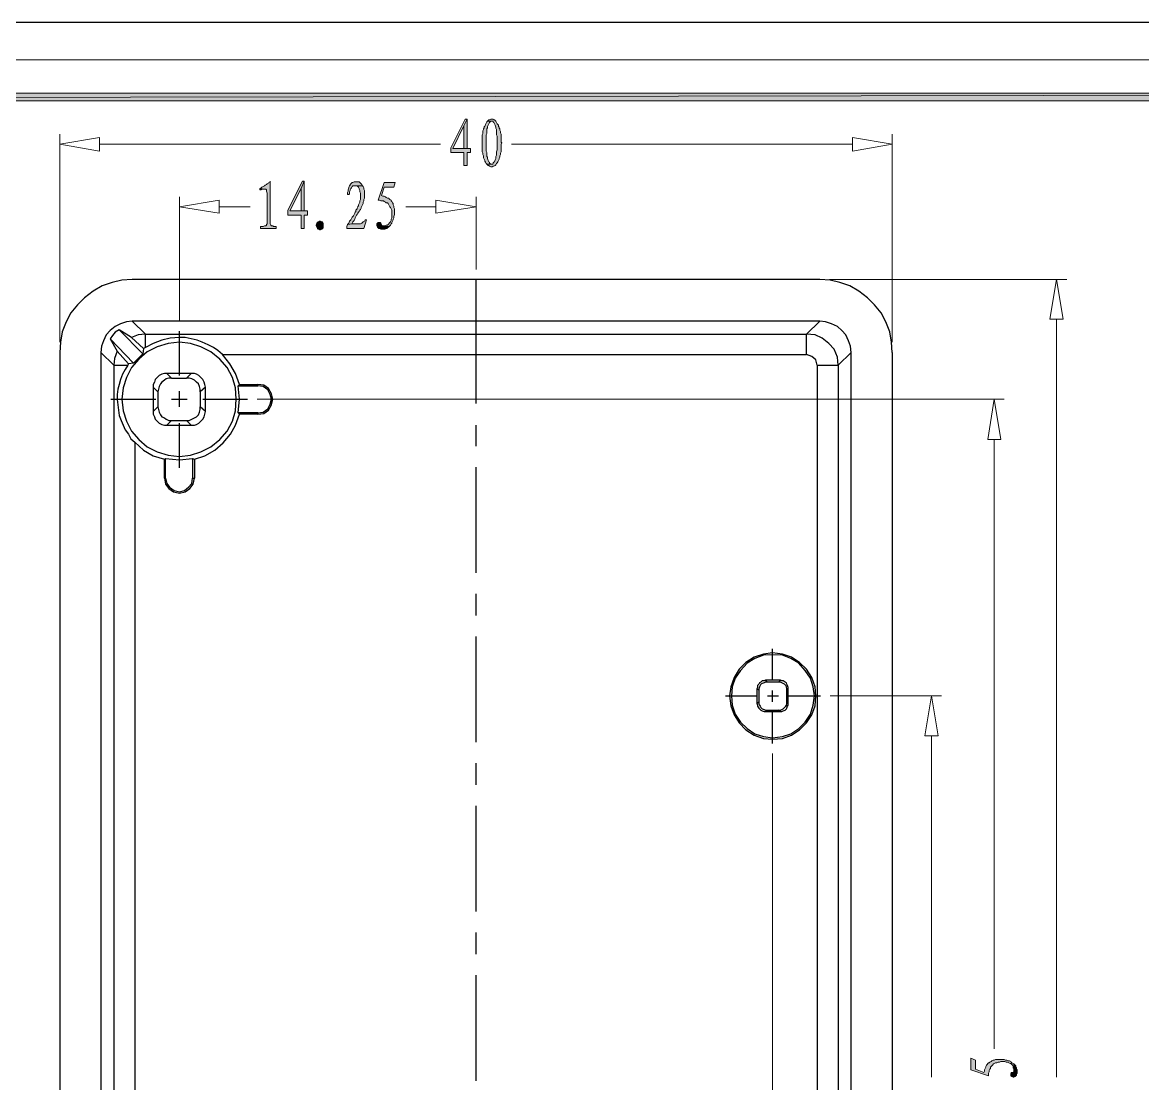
# Model space of a CAD drawing. Header units: inches. Extents: x 7 to 289, y 10 to 206.
# Drawn here: x 135.2 to 207.8, y 137.4 to 206.1 of the extents above; entities that cross this region are included whole.
import ezdxf

# ---------------------------------------------------------------- set-up
doc = ezdxf.new("R2010")
doc.units = ezdxf.units.IN
doc.header["$MEASUREMENT"] = 0
doc.layers.add('图层 1', color=7, linetype='Continuous')

# ---------------------------------------------------------------- blocks, each defined once
blk = doc.blocks.new('block 2')
at = {"layer": '图层 1', "color": 7, "lineweight": 25, "true_color": 0xffffff}
blk.add_lwpolyline([(7.062, 10.406), (288.706, 10.406), (288.706, 206.113), (7.062, 206.113), (7.062, 10.406)], dxfattribs=at)
at = {"layer": '图层 1', "lineweight": 0}
blk.add_lwpolyline([(6.893, 203.7), (288.917, 203.7), (288.917, 10.194), (6.893, 10.194), (6.893, 203.7)], dxfattribs=at)

msp = doc.modelspace()

# ---------------------------------------------------------------- hatches: boundary and pattern name
at = {"layer": '图层 1', "true_color": 0xffffff}
for points in [[(11.634, 201.541), (12.142, 201.033), (284.134, 201.541)], [(12.142, 201.033), (284.134, 201.541), (283.626, 201.033)]]:
    msp.add_hatch(color=7, dxfattribs=at).paths.add_polyline_path(points)
at = {"layer": '图层 1', "true_color": 0xdda500}
for points in [[(164.034, 199.848), (163.907, 199.848), (162.975, 197.985), (162.975, 197.689), (163.822, 197.689), (163.822, 196.842), (164.034, 196.842), (164.034, 197.689), (164.246, 197.689), (164.246, 197.943), (164.034, 197.943), (163.103, 197.943), (163.822, 199.424)], [(164.034, 199.848), (163.822, 199.424), (163.822, 197.943), (163.103, 197.943), (164.034, 197.943)], [(165.346, 199.721), (165.304, 199.678), (165.262, 199.594), (165.219, 199.509), (165.177, 199.382), (165.134, 199.382), (165.134, 199.297), (165.092, 199.213), (165.092, 199.17), (165.05, 199.086), (165.05, 199.001), (165.05, 198.916), (165.008, 198.832), (165.008, 198.747), (165.008, 198.62), (165.008, 198.535), (165.008, 198.408), (165.008, 198.323), (165.008, 198.197), (165.008, 198.112), (165.008, 198.027), (165.008, 197.9), (165.008, 197.815), (165.008, 197.731), (165.05, 197.646), (165.05, 197.562), (165.092, 197.477), (165.092, 197.392), (165.092, 197.35), (165.134, 197.265), (165.177, 197.181), (165.177, 197.138), (165.219, 197.054), (165.262, 196.969), (165.304, 196.926), (165.6, 196.926), (165.515, 196.969), (165.473, 196.969), (165.473, 197.054), (165.431, 197.096), (165.389, 197.181), (165.346, 197.308), (165.346, 197.35), (165.346, 197.392), (165.304, 197.435), (165.304, 197.519), (165.304, 197.604), (165.304, 197.689), (165.262, 197.773), (165.262, 197.858), (165.262, 197.985), (165.262, 198.07), (165.262, 198.197), (165.262, 198.323), (165.262, 198.408), (165.262, 198.535), (165.262, 198.62), (165.262, 198.747), (165.262, 198.832), (165.304, 198.916), (165.304, 199.001), (165.304, 199.086), (165.304, 199.17), (165.304, 199.213), (165.346, 199.297), (165.346, 199.34), (165.346, 199.382), (165.389, 199.467), (165.431, 199.551), (165.473, 199.636), (165.515, 199.678), (165.558, 199.721), (165.6, 199.721)], [(165.6, 199.848), (165.558, 199.848), (165.473, 199.805), (165.431, 199.805), (165.389, 199.763), (165.346, 199.721), (165.6, 199.721), (165.685, 199.721), (165.727, 199.678), (165.77, 199.636), (165.812, 199.551), (165.854, 199.467), (165.897, 199.34), (165.897, 199.297), (165.897, 199.255), (165.939, 199.17), (165.939, 199.086), (165.939, 199.001), (165.939, 198.916), (165.939, 198.832), (165.981, 198.747), (165.981, 198.662), (165.981, 198.535), (165.981, 198.408), (165.981, 198.323), (165.981, 198.281), (165.981, 198.154), (165.981, 198.027), (165.981, 197.943), (165.981, 197.858), (165.939, 197.731), (165.939, 197.646), (165.939, 197.562), (165.939, 197.519), (165.897, 197.435), (165.897, 197.35), (165.897, 197.308), (165.854, 197.223), (165.812, 197.096), (165.77, 197.054), (165.727, 197.011), (165.727, 196.969), (165.685, 196.926), (165.6, 196.926), (165.304, 196.926), (165.389, 196.842), (165.431, 196.842), (165.473, 196.8), (165.558, 196.757), (165.6, 196.757), (165.643, 196.757), (165.727, 196.8), (165.77, 196.8), (165.854, 196.842), (165.897, 196.884), (165.939, 196.969), (165.981, 197.011), (166.024, 197.096), (166.066, 197.181), (166.108, 197.265), (166.108, 197.308), (166.15, 197.392), (166.15, 197.477), (166.193, 197.562), (166.193, 197.646), (166.235, 197.731), (166.235, 197.815), (166.235, 197.9), (166.235, 197.985), (166.235, 198.112), (166.235, 198.197), (166.278, 198.323), (166.235, 198.366), (166.235, 198.493), (166.235, 198.578), (166.235, 198.662), (166.235, 198.789), (166.235, 198.874), (166.193, 198.959), (166.193, 199.043), (166.15, 199.128), (166.15, 199.213), (166.108, 199.255), (166.108, 199.34), (166.066, 199.382), (166.066, 199.467), (165.981, 199.551), (165.939, 199.636), (165.897, 199.721), (165.854, 199.763), (165.812, 199.805), (165.77, 199.805), (165.685, 199.848)], [(151.292, 195.826), (151.292, 195.784), (151.207, 195.741), (151.165, 195.699), (151.08, 195.657), (151.037, 195.614), (150.953, 195.572), (150.911, 195.529), (150.826, 195.487), (150.741, 195.445), (150.699, 195.403), (150.614, 195.36), (150.911, 195.318), (150.953, 195.318), (150.995, 195.318), (151.037, 195.276), (151.037, 195.191), (151.08, 195.064), (151.08, 193.074), (151.037, 193.032), (151.037, 192.99), (150.995, 192.947), (150.911, 192.947), (150.826, 192.905), (150.741, 192.905), (150.656, 192.905), (150.656, 192.778), (151.672, 192.778), (151.672, 192.905), (151.588, 192.905), (151.503, 192.905), (151.461, 192.947), (151.376, 192.947), (151.334, 192.99), (151.292, 193.074), (151.292, 193.117)], [(153.493, 195.826), (153.366, 195.826), (152.434, 193.963), (152.434, 193.625), (153.281, 193.625), (153.281, 192.778), (153.493, 192.778), (153.493, 193.625), (153.705, 193.625), (153.705, 193.921), (153.493, 193.921), (152.562, 193.921), (153.281, 195.36)], [(153.493, 195.826), (153.281, 195.36), (153.281, 193.921), (152.562, 193.921), (153.493, 193.921)], [(156.88, 195.784), (156.795, 195.784), (156.71, 195.784), (156.625, 195.741), (156.583, 195.741), (156.499, 195.657), (156.456, 195.614), (156.456, 195.572), (156.414, 195.529), (156.372, 195.445), (156.372, 195.403), (156.329, 195.276), (156.329, 195.191), (156.287, 195.106), (156.287, 194.979), (156.372, 194.979), (156.414, 195.022), (156.414, 195.148), (156.456, 195.233), (156.456, 195.276), (156.499, 195.36), (156.541, 195.403), (156.583, 195.487), (156.625, 195.529), (156.71, 195.529), (156.795, 195.529), (157.261, 195.529), (157.218, 195.614), (157.176, 195.657), (157.091, 195.741), (157.049, 195.784), (157.006, 195.784), (156.964, 195.784)], [(150.614, 195.36), (150.614, 195.276), (150.699, 195.276), (150.784, 195.318), (150.868, 195.318), (150.911, 195.318)], [(157.261, 195.529), (156.795, 195.529), (156.837, 195.529), (156.922, 195.529), (156.964, 195.487), (157.006, 195.445), (157.049, 195.36), (157.049, 195.318), (157.091, 195.233), (157.091, 195.148), (157.134, 195.064), (157.134, 194.979), (157.134, 194.852), (157.134, 194.81), (157.134, 194.725), (157.134, 194.64), (157.091, 194.556), (157.091, 194.471), (157.049, 194.387), (157.006, 194.302), (157.006, 194.217), (156.964, 194.217), (156.964, 194.175), (156.922, 194.09), (156.922, 194.048), (156.88, 194.006), (156.837, 193.963), (156.837, 193.879), (156.795, 193.836), (156.753, 193.751), (156.71, 193.667), (156.668, 193.582), (156.583, 193.498), (156.541, 193.413), (156.499, 193.328), (156.414, 193.244), (156.372, 193.117), (156.287, 193.032), (156.583, 193.074), (156.583, 193.117), (156.625, 193.201), (156.71, 193.286), (156.753, 193.371), (156.795, 193.455), (156.837, 193.54), (156.88, 193.625), (156.922, 193.667), (156.964, 193.751), (157.006, 193.836), (157.049, 193.879), (157.091, 193.963), (157.134, 194.006), (157.176, 194.09), (157.176, 194.133), (157.218, 194.217), (157.261, 194.302), (157.303, 194.387), (157.303, 194.471), (157.345, 194.556), (157.345, 194.64), (157.387, 194.725), (157.387, 194.768), (157.387, 194.852), (157.387, 194.937), (157.387, 194.979), (157.387, 195.064), (157.387, 195.148), (157.387, 195.233), (157.345, 195.318), (157.345, 195.403), (157.303, 195.487)], [(159.377, 195.741), (158.658, 195.741), (158.277, 194.598), (158.361, 194.598), (158.446, 194.556), (158.531, 194.556), (158.615, 194.556), (158.658, 194.514), (158.742, 194.471), (158.784, 194.429), (158.869, 194.429), (158.912, 194.387), (158.954, 194.302), (158.996, 194.26), (159.039, 194.175), (159.081, 194.133), (159.123, 194.048), (159.165, 193.963), (159.165, 193.879), (159.165, 193.794), (159.165, 193.709), (159.165, 193.625), (159.165, 193.54), (159.165, 193.455), (159.123, 193.371), (159.123, 193.286), (159.081, 193.201), (159.039, 193.159), (158.996, 193.117), (158.954, 193.074), (158.912, 193.032), (158.869, 192.99), (158.784, 192.99), (158.7, 192.947), (158.615, 192.947), (158.531, 192.947), (158.996, 192.905), (159.081, 192.99), (159.123, 193.074), (159.165, 193.117), (159.165, 193.159), (159.208, 193.244), (159.25, 193.328), (159.25, 193.371), (159.293, 193.455), (159.293, 193.54), (159.335, 193.667), (159.335, 193.751), (159.335, 193.836), (159.335, 193.921), (159.335, 194.048), (159.293, 194.133), (159.293, 194.217), (159.25, 194.302), (159.25, 194.387), (159.208, 194.429), (159.165, 194.514), (159.123, 194.556), (159.123, 194.598), (159.039, 194.64), (158.996, 194.683), (158.954, 194.725), (158.869, 194.725), (158.784, 194.768), (158.742, 194.81), (158.658, 194.852), (158.573, 194.852), (158.488, 194.895), (158.658, 195.445), (159.293, 195.445)], [(154.636, 192.736), (154.551, 192.693), (154.509, 192.693), (154.424, 192.736), (154.382, 192.736), (154.34, 192.778), (154.297, 192.863), (154.255, 192.947), (154.255, 192.99), (154.297, 193.117), (154.34, 193.159), (154.382, 193.201), (154.424, 193.201), (154.467, 193.244), (154.551, 193.244), (154.636, 193.201), (154.678, 193.201), (154.721, 193.117), (154.721, 193.032), (154.721, 192.99), (154.721, 192.905), (154.721, 192.82), (154.678, 192.778)], [(157.515, 193.328), (157.43, 193.328), (157.387, 193.244), (157.303, 193.201), (157.261, 193.159), (157.218, 193.117), (157.134, 193.074), (156.583, 193.074), (156.287, 193.032), (156.245, 192.905), (156.245, 192.778), (157.345, 192.778)], [(158.319, 193.159), (158.277, 193.159), (158.234, 193.117), (158.192, 193.074), (158.192, 192.99), (158.192, 192.947), (158.234, 192.863), (158.277, 192.82), (158.319, 192.778), (158.361, 192.778), (158.446, 192.736), (158.531, 192.736), (158.615, 192.736), (158.7, 192.736), (158.742, 192.778), (158.827, 192.778), (158.869, 192.82), (158.954, 192.863), (158.996, 192.905), (158.531, 192.947), (158.488, 193.032), (158.446, 193.117), (158.403, 193.159)], [(196.631, 139.057), (196.631, 138.295), (197.774, 137.914), (197.774, 137.998), (197.774, 138.083), (197.816, 138.168), (197.816, 138.253), (197.858, 138.337), (197.901, 138.379), (197.901, 138.464), (197.943, 138.507), (197.985, 138.549), (198.028, 138.591), (198.112, 138.676), (198.155, 138.718), (198.239, 138.761), (198.324, 138.761), (198.409, 138.803), (198.493, 138.803), (198.578, 138.845), (198.662, 138.845), (198.747, 138.845), (198.832, 138.845), (198.917, 138.803), (199.001, 138.803), (199.086, 138.761), (199.171, 138.718), (199.213, 138.718), (199.255, 138.676), (199.297, 138.634), (199.34, 138.591), (199.382, 138.507), (199.382, 138.422), (199.425, 138.379), (199.425, 138.295), (199.425, 138.168), (199.425, 138.676), (199.382, 138.718), (199.297, 138.761), (199.255, 138.803), (199.213, 138.845), (199.128, 138.887), (199.043, 138.887), (198.959, 138.93), (198.874, 138.93), (198.79, 138.972), (198.705, 138.972), (198.62, 138.972), (198.536, 138.972), (198.409, 138.972), (198.324, 138.972), (198.239, 138.972), (198.155, 138.93), (198.07, 138.93), (197.985, 138.887), (197.943, 138.845), (197.858, 138.803), (197.816, 138.761), (197.774, 138.761), (197.731, 138.718), (197.689, 138.634), (197.647, 138.591), (197.604, 138.507), (197.604, 138.464), (197.562, 138.379), (197.52, 138.295), (197.52, 138.21), (197.477, 138.126), (196.927, 138.337), (196.927, 138.93)], [(199.213, 137.998), (199.213, 137.914), (199.297, 137.872), (199.382, 137.829), (199.425, 137.829), (199.509, 137.872), (199.552, 137.914), (199.594, 137.956), (199.594, 138.041), (199.636, 138.083), (199.636, 138.168), (199.636, 138.295), (199.594, 138.337), (199.594, 138.422), (199.552, 138.464), (199.552, 138.549), (199.509, 138.591), (199.425, 138.676), (199.425, 138.168), (199.34, 138.126), (199.255, 138.126), (199.213, 138.041)]]:
    msp.add_hatch(color=42, dxfattribs=at).paths.add_polyline_path(points)

# ---------------------------------------------------------------- linework, layer by layer
at = {"layer": '图层 1', "lineweight": 0}
for points in [[(11.634, 201.541), (12.142, 201.033), (284.134, 201.541), (11.634, 201.541)], [(12.142, 201.033), (284.134, 201.541), (283.626, 201.033), (12.142, 201.033)], [(164.034, 199.848), (163.907, 199.848), (162.975, 197.985), (162.975, 197.689), (163.822, 197.689), (163.822, 196.842), (164.034, 196.842), (164.034, 197.689), (164.246, 197.689), (164.246, 197.943), (164.034, 197.943), (163.103, 197.943), (163.822, 199.424), (164.034, 199.848)], [(164.034, 199.848), (163.822, 199.424), (163.822, 197.943), (163.103, 197.943), (164.034, 197.943), (164.034, 199.848)], [(165.346, 199.721), (165.304, 199.678), (165.262, 199.594), (165.219, 199.509), (165.177, 199.382), (165.134, 199.382), (165.134, 199.297), (165.092, 199.213), (165.092, 199.17), (165.05, 199.086), (165.05, 199.001), (165.05, 198.916), (165.008, 198.832), (165.008, 198.747), (165.008, 198.62), (165.008, 198.535), (165.008, 198.408), (165.008, 198.323), (165.008, 198.197), (165.008, 198.112), (165.008, 198.027), (165.008, 197.9), (165.008, 197.815), (165.008, 197.731), (165.05, 197.646), (165.05, 197.562), (165.092, 197.477), (165.092, 197.392), (165.092, 197.35), (165.134, 197.265), (165.177, 197.181), (165.177, 197.138), (165.219, 197.054), (165.262, 196.969), (165.304, 196.926), (165.6, 196.926), (165.515, 196.969), (165.473, 196.969), (165.473, 197.054), (165.431, 197.096), (165.389, 197.181), (165.346, 197.308), (165.346, 197.35), (165.346, 197.392), (165.304, 197.435), (165.304, 197.519), (165.304, 197.604), (165.304, 197.689), (165.262, 197.773), (165.262, 197.858), (165.262, 197.985), (165.262, 198.07), (165.262, 198.197), (165.262, 198.323), (165.262, 198.408), (165.262, 198.535), (165.262, 198.62), (165.262, 198.747), (165.262, 198.832), (165.304, 198.916), (165.304, 199.001), (165.304, 199.086), (165.304, 199.17), (165.304, 199.213), (165.346, 199.297), (165.346, 199.34), (165.346, 199.382), (165.389, 199.467), (165.431, 199.551), (165.473, 199.636), (165.515, 199.678), (165.558, 199.721), (165.6, 199.721), (165.346, 199.721)], [(165.6, 199.848), (165.558, 199.848), (165.473, 199.805), (165.431, 199.805), (165.389, 199.763), (165.346, 199.721), (165.6, 199.721), (165.685, 199.721), (165.727, 199.678), (165.77, 199.636), (165.812, 199.551), (165.854, 199.467), (165.897, 199.34), (165.897, 199.297), (165.897, 199.255), (165.939, 199.17), (165.939, 199.086), (165.939, 199.001), (165.939, 198.916), (165.939, 198.832), (165.981, 198.747), (165.981, 198.662), (165.981, 198.535), (165.981, 198.408), (165.981, 198.323), (165.981, 198.281), (165.981, 198.154), (165.981, 198.027), (165.981, 197.943), (165.981, 197.858), (165.939, 197.731), (165.939, 197.646), (165.939, 197.562), (165.939, 197.519), (165.897, 197.435), (165.897, 197.35), (165.897, 197.308), (165.854, 197.223), (165.812, 197.096), (165.77, 197.054), (165.727, 197.011), (165.727, 196.969), (165.685, 196.926), (165.6, 196.926), (165.304, 196.926), (165.389, 196.842), (165.431, 196.842), (165.473, 196.8), (165.558, 196.757), (165.6, 196.757), (165.643, 196.757), (165.727, 196.8), (165.77, 196.8), (165.854, 196.842), (165.897, 196.884), (165.939, 196.969), (165.981, 197.011), (166.024, 197.096), (166.066, 197.181), (166.108, 197.265), (166.108, 197.308), (166.15, 197.392), (166.15, 197.477), (166.193, 197.562), (166.193, 197.646), (166.235, 197.731), (166.235, 197.815), (166.235, 197.9), (166.235, 197.985), (166.235, 198.112), (166.235, 198.197), (166.278, 198.323), (166.235, 198.366), (166.235, 198.493), (166.235, 198.578), (166.235, 198.662), (166.235, 198.789), (166.235, 198.874), (166.193, 198.959), (166.193, 199.043), (166.15, 199.128), (166.15, 199.213), (166.108, 199.255), (166.108, 199.34), (166.066, 199.382), (166.066, 199.467), (165.981, 199.551), (165.939, 199.636), (165.897, 199.721), (165.854, 199.763), (165.812, 199.805), (165.77, 199.805), (165.685, 199.848), (165.6, 199.848)], [(151.292, 195.826), (151.292, 195.784), (151.207, 195.741), (151.165, 195.699), (151.08, 195.657), (151.037, 195.614), (150.953, 195.572), (150.911, 195.529), (150.826, 195.487), (150.741, 195.445), (150.699, 195.403), (150.614, 195.36), (150.911, 195.318), (150.953, 195.318), (150.995, 195.318), (151.037, 195.276), (151.037, 195.191), (151.08, 195.064), (151.08, 193.074), (151.037, 193.032), (151.037, 192.99), (150.995, 192.947), (150.911, 192.947), (150.826, 192.905), (150.741, 192.905), (150.656, 192.905), (150.656, 192.778), (151.672, 192.778), (151.672, 192.905), (151.588, 192.905), (151.503, 192.905), (151.461, 192.947), (151.376, 192.947), (151.334, 192.99), (151.292, 193.074), (151.292, 193.117), (151.292, 195.826)], [(153.493, 195.826), (153.366, 195.826), (152.434, 193.963), (152.434, 193.625), (153.281, 193.625), (153.281, 192.778), (153.493, 192.778), (153.493, 193.625), (153.705, 193.625), (153.705, 193.921), (153.493, 193.921), (152.562, 193.921), (153.281, 195.36), (153.493, 195.826)], [(153.493, 195.826), (153.281, 195.36), (153.281, 193.921), (152.562, 193.921), (153.493, 193.921), (153.493, 195.826)], [(156.88, 195.784), (156.795, 195.784), (156.71, 195.784), (156.625, 195.741), (156.583, 195.741), (156.499, 195.657), (156.456, 195.614), (156.456, 195.572), (156.414, 195.529), (156.372, 195.445), (156.372, 195.403), (156.329, 195.276), (156.329, 195.191), (156.287, 195.106), (156.287, 194.979), (156.372, 194.979), (156.414, 195.022), (156.414, 195.148), (156.456, 195.233), (156.456, 195.276), (156.499, 195.36), (156.541, 195.403), (156.583, 195.487), (156.625, 195.529), (156.71, 195.529), (156.795, 195.529), (157.261, 195.529), (157.218, 195.614), (157.176, 195.657), (157.091, 195.741), (157.049, 195.784), (157.006, 195.784), (156.964, 195.784), (156.88, 195.784)], [(150.614, 195.36), (150.614, 195.276), (150.699, 195.276), (150.784, 195.318), (150.868, 195.318), (150.911, 195.318), (150.614, 195.36)], [(157.261, 195.529), (156.795, 195.529), (156.837, 195.529), (156.922, 195.529), (156.964, 195.487), (157.006, 195.445), (157.049, 195.36), (157.049, 195.318), (157.091, 195.233), (157.091, 195.148), (157.134, 195.064), (157.134, 194.979), (157.134, 194.852), (157.134, 194.81), (157.134, 194.725), (157.134, 194.64), (157.091, 194.556), (157.091, 194.471), (157.049, 194.387), (157.006, 194.302), (157.006, 194.217), (156.964, 194.217), (156.964, 194.175), (156.922, 194.09), (156.922, 194.048), (156.88, 194.006), (156.837, 193.963), (156.837, 193.879), (156.795, 193.836), (156.753, 193.751), (156.71, 193.667), (156.668, 193.582), (156.583, 193.498), (156.541, 193.413), (156.499, 193.328), (156.414, 193.244), (156.372, 193.117), (156.287, 193.032), (156.583, 193.074), (156.583, 193.117), (156.625, 193.201), (156.71, 193.286), (156.753, 193.371), (156.795, 193.455), (156.837, 193.54), (156.88, 193.625), (156.922, 193.667), (156.964, 193.751), (157.006, 193.836), (157.049, 193.879), (157.091, 193.963), (157.134, 194.006), (157.176, 194.09), (157.176, 194.133), (157.218, 194.217), (157.261, 194.302), (157.303, 194.387), (157.303, 194.471), (157.345, 194.556), (157.345, 194.64), (157.387, 194.725), (157.387, 194.768), (157.387, 194.852), (157.387, 194.937), (157.387, 194.979), (157.387, 195.064), (157.387, 195.148), (157.387, 195.233), (157.345, 195.318), (157.345, 195.403), (157.303, 195.487), (157.261, 195.529)], [(159.377, 195.741), (158.658, 195.741), (158.277, 194.598), (158.361, 194.598), (158.446, 194.556), (158.531, 194.556), (158.615, 194.556), (158.658, 194.514), (158.742, 194.471), (158.784, 194.429), (158.869, 194.429), (158.912, 194.387), (158.954, 194.302), (158.996, 194.26), (159.039, 194.175), (159.081, 194.133), (159.123, 194.048), (159.165, 193.963), (159.165, 193.879), (159.165, 193.794), (159.165, 193.709), (159.165, 193.625), (159.165, 193.54), (159.165, 193.455), (159.123, 193.371), (159.123, 193.286), (159.081, 193.201), (159.039, 193.159), (158.996, 193.117), (158.954, 193.074), (158.912, 193.032), (158.869, 192.99), (158.784, 192.99), (158.7, 192.947), (158.615, 192.947), (158.531, 192.947), (158.996, 192.905), (159.081, 192.99), (159.123, 193.074), (159.165, 193.117), (159.165, 193.159), (159.208, 193.244), (159.25, 193.328), (159.25, 193.371), (159.293, 193.455), (159.293, 193.54), (159.335, 193.667), (159.335, 193.751), (159.335, 193.836), (159.335, 193.921), (159.335, 194.048), (159.293, 194.133), (159.293, 194.217), (159.25, 194.302), (159.25, 194.387), (159.208, 194.429), (159.165, 194.514), (159.123, 194.556), (159.123, 194.598), (159.039, 194.64), (158.996, 194.683), (158.954, 194.725), (158.869, 194.725), (158.784, 194.768), (158.742, 194.81), (158.658, 194.852), (158.573, 194.852), (158.488, 194.895), (158.658, 195.445), (159.293, 195.445), (159.377, 195.741)], [(154.636, 192.736), (154.551, 192.693), (154.509, 192.693), (154.424, 192.736), (154.382, 192.736), (154.34, 192.778), (154.297, 192.863), (154.255, 192.947), (154.255, 192.99), (154.297, 193.117), (154.34, 193.159), (154.382, 193.201), (154.424, 193.201), (154.467, 193.244), (154.551, 193.244), (154.636, 193.201), (154.678, 193.201), (154.721, 193.117), (154.721, 193.032), (154.721, 192.99), (154.721, 192.905), (154.721, 192.82), (154.678, 192.778), (154.636, 192.736)], [(157.515, 193.328), (157.43, 193.328), (157.387, 193.244), (157.303, 193.201), (157.261, 193.159), (157.218, 193.117), (157.134, 193.074), (156.583, 193.074), (156.287, 193.032), (156.245, 192.905), (156.245, 192.778), (157.345, 192.778), (157.515, 193.328)], [(158.319, 193.159), (158.277, 193.159), (158.234, 193.117), (158.192, 193.074), (158.192, 192.99), (158.192, 192.947), (158.234, 192.863), (158.277, 192.82), (158.319, 192.778), (158.361, 192.778), (158.446, 192.736), (158.531, 192.736), (158.615, 192.736), (158.7, 192.736), (158.742, 192.778), (158.827, 192.778), (158.869, 192.82), (158.954, 192.863), (158.996, 192.905), (158.531, 192.947), (158.488, 193.032), (158.446, 193.117), (158.403, 193.159), (158.319, 193.159)], [(196.631, 139.057), (196.631, 138.295), (197.774, 137.914), (197.774, 137.998), (197.774, 138.083), (197.816, 138.168), (197.816, 138.253), (197.858, 138.337), (197.901, 138.379), (197.901, 138.464), (197.943, 138.507), (197.985, 138.549), (198.028, 138.591), (198.112, 138.676), (198.155, 138.718), (198.239, 138.761), (198.324, 138.761), (198.409, 138.803), (198.493, 138.803), (198.578, 138.845), (198.662, 138.845), (198.747, 138.845), (198.832, 138.845), (198.917, 138.803), (199.001, 138.803), (199.086, 138.761), (199.171, 138.718), (199.213, 138.718), (199.255, 138.676), (199.297, 138.634), (199.34, 138.591), (199.382, 138.507), (199.382, 138.422), (199.425, 138.379), (199.425, 138.295), (199.425, 138.168), (199.425, 138.676), (199.382, 138.718), (199.297, 138.761), (199.255, 138.803), (199.213, 138.845), (199.128, 138.887), (199.043, 138.887), (198.959, 138.93), (198.874, 138.93), (198.79, 138.972), (198.705, 138.972), (198.62, 138.972), (198.536, 138.972), (198.409, 138.972), (198.324, 138.972), (198.239, 138.972), (198.155, 138.93), (198.07, 138.93), (197.985, 138.887), (197.943, 138.845), (197.858, 138.803), (197.816, 138.761), (197.774, 138.761), (197.731, 138.718), (197.689, 138.634), (197.647, 138.591), (197.604, 138.507), (197.604, 138.464), (197.562, 138.379), (197.52, 138.295), (197.52, 138.21), (197.477, 138.126), (196.927, 138.337), (196.927, 138.93), (196.631, 139.057)], [(199.213, 137.998), (199.213, 137.914), (199.297, 137.872), (199.382, 137.829), (199.425, 137.829), (199.509, 137.872), (199.552, 137.914), (199.594, 137.956), (199.594, 138.041), (199.636, 138.083), (199.636, 138.168), (199.636, 138.295), (199.594, 138.337), (199.594, 138.422), (199.552, 138.464), (199.552, 138.549), (199.509, 138.591), (199.425, 138.676), (199.425, 138.168), (199.34, 138.126), (199.255, 138.126), (199.213, 138.041), (199.213, 137.998)]]:
    msp.add_lwpolyline(points, dxfattribs=at)
at = {"layer": '图层 1', "color": 42, "lineweight": 5, "true_color": 0xdda500}
for points in [[(164.034, 199.848), (163.907, 199.848), (162.975, 197.985), (162.975, 197.689), (163.822, 197.689), (163.822, 196.842), (164.034, 196.842), (164.034, 197.689), (164.246, 197.689), (164.246, 197.943), (164.034, 197.943), (163.103, 197.943), (163.822, 199.424), (164.034, 199.848)], [(164.034, 199.848), (163.822, 199.424), (163.822, 197.943), (163.103, 197.943), (164.034, 197.943), (164.034, 199.848)], [(165.346, 199.721), (165.304, 199.678), (165.262, 199.594), (165.219, 199.509), (165.177, 199.382), (165.134, 199.382), (165.134, 199.297), (165.092, 199.213), (165.092, 199.17), (165.05, 199.086), (165.05, 199.001), (165.05, 198.916), (165.008, 198.832), (165.008, 198.747), (165.008, 198.62), (165.008, 198.535), (165.008, 198.408), (165.008, 198.323), (165.008, 198.197), (165.008, 198.112), (165.008, 198.027), (165.008, 197.9), (165.008, 197.815), (165.008, 197.731), (165.05, 197.646), (165.05, 197.562), (165.092, 197.477), (165.092, 197.392), (165.092, 197.35), (165.134, 197.265), (165.177, 197.181), (165.177, 197.138), (165.219, 197.054), (165.262, 196.969), (165.304, 196.926), (165.6, 196.926), (165.515, 196.969), (165.473, 196.969), (165.473, 197.054), (165.431, 197.096), (165.389, 197.181), (165.346, 197.308), (165.346, 197.35), (165.346, 197.392), (165.304, 197.435), (165.304, 197.519), (165.304, 197.604), (165.304, 197.689), (165.262, 197.773), (165.262, 197.858), (165.262, 197.985), (165.262, 198.07), (165.262, 198.197), (165.262, 198.323), (165.262, 198.408), (165.262, 198.535), (165.262, 198.62), (165.262, 198.747), (165.262, 198.832), (165.304, 198.916), (165.304, 199.001), (165.304, 199.086), (165.304, 199.17), (165.304, 199.213), (165.346, 199.297), (165.346, 199.34), (165.346, 199.382), (165.389, 199.467), (165.431, 199.551), (165.473, 199.636), (165.515, 199.678), (165.558, 199.721), (165.6, 199.721), (165.346, 199.721)], [(165.6, 199.848), (165.558, 199.848), (165.473, 199.805), (165.431, 199.805), (165.389, 199.763), (165.346, 199.721), (165.6, 199.721), (165.685, 199.721), (165.727, 199.678), (165.77, 199.636), (165.812, 199.551), (165.854, 199.467), (165.897, 199.34), (165.897, 199.297), (165.897, 199.255), (165.939, 199.17), (165.939, 199.086), (165.939, 199.001), (165.939, 198.916), (165.939, 198.832), (165.981, 198.747), (165.981, 198.662), (165.981, 198.535), (165.981, 198.408), (165.981, 198.323), (165.981, 198.281), (165.981, 198.154), (165.981, 198.027), (165.981, 197.943), (165.981, 197.858), (165.939, 197.731), (165.939, 197.646), (165.939, 197.562), (165.939, 197.519), (165.897, 197.435), (165.897, 197.35), (165.897, 197.308), (165.854, 197.223), (165.812, 197.096), (165.77, 197.054), (165.727, 197.011), (165.727, 196.969), (165.685, 196.926), (165.6, 196.926), (165.304, 196.926), (165.389, 196.842), (165.431, 196.842), (165.473, 196.8), (165.558, 196.757), (165.6, 196.757), (165.643, 196.757), (165.727, 196.8), (165.77, 196.8), (165.854, 196.842), (165.897, 196.884), (165.939, 196.969), (165.981, 197.011), (166.024, 197.096), (166.066, 197.181), (166.108, 197.265), (166.108, 197.308), (166.15, 197.392), (166.15, 197.477), (166.193, 197.562), (166.193, 197.646), (166.235, 197.731), (166.235, 197.815), (166.235, 197.9), (166.235, 197.985), (166.235, 198.112), (166.235, 198.197), (166.278, 198.323), (166.235, 198.366), (166.235, 198.493), (166.235, 198.578), (166.235, 198.662), (166.235, 198.789), (166.235, 198.874), (166.193, 198.959), (166.193, 199.043), (166.15, 199.128), (166.15, 199.213), (166.108, 199.255), (166.108, 199.34), (166.066, 199.382), (166.066, 199.467), (165.981, 199.551), (165.939, 199.636), (165.897, 199.721), (165.854, 199.763), (165.812, 199.805), (165.77, 199.805), (165.685, 199.848), (165.6, 199.848)], [(151.292, 195.826), (151.292, 195.784), (151.207, 195.741), (151.165, 195.699), (151.08, 195.657), (151.037, 195.614), (150.953, 195.572), (150.911, 195.529), (150.826, 195.487), (150.741, 195.445), (150.699, 195.403), (150.614, 195.36), (150.911, 195.318), (150.953, 195.318), (150.995, 195.318), (151.037, 195.276), (151.037, 195.191), (151.08, 195.064), (151.08, 193.074), (151.037, 193.032), (151.037, 192.99), (150.995, 192.947), (150.911, 192.947), (150.826, 192.905), (150.741, 192.905), (150.656, 192.905), (150.656, 192.778), (151.672, 192.778), (151.672, 192.905), (151.588, 192.905), (151.503, 192.905), (151.461, 192.947), (151.376, 192.947), (151.334, 192.99), (151.292, 193.074), (151.292, 193.117), (151.292, 195.826)], [(153.493, 195.826), (153.366, 195.826), (152.434, 193.963), (152.434, 193.625), (153.281, 193.625), (153.281, 192.778), (153.493, 192.778), (153.493, 193.625), (153.705, 193.625), (153.705, 193.921), (153.493, 193.921), (152.562, 193.921), (153.281, 195.36), (153.493, 195.826)], [(153.493, 195.826), (153.281, 195.36), (153.281, 193.921), (152.562, 193.921), (153.493, 193.921), (153.493, 195.826)], [(156.88, 195.784), (156.795, 195.784), (156.71, 195.784), (156.625, 195.741), (156.583, 195.741), (156.499, 195.657), (156.456, 195.614), (156.456, 195.572), (156.414, 195.529), (156.372, 195.445), (156.372, 195.403), (156.329, 195.276), (156.329, 195.191), (156.287, 195.106), (156.287, 194.979), (156.372, 194.979), (156.414, 195.022), (156.414, 195.148), (156.456, 195.233), (156.456, 195.276), (156.499, 195.36), (156.541, 195.403), (156.583, 195.487), (156.625, 195.529), (156.71, 195.529), (156.795, 195.529), (157.261, 195.529), (157.218, 195.614), (157.176, 195.657), (157.091, 195.741), (157.049, 195.784), (157.006, 195.784), (156.964, 195.784), (156.88, 195.784)], [(150.614, 195.36), (150.614, 195.276), (150.699, 195.276), (150.784, 195.318), (150.868, 195.318), (150.911, 195.318), (150.614, 195.36)], [(157.261, 195.529), (156.795, 195.529), (156.837, 195.529), (156.922, 195.529), (156.964, 195.487), (157.006, 195.445), (157.049, 195.36), (157.049, 195.318), (157.091, 195.233), (157.091, 195.148), (157.134, 195.064), (157.134, 194.979), (157.134, 194.852), (157.134, 194.81), (157.134, 194.725), (157.134, 194.64), (157.091, 194.556), (157.091, 194.471), (157.049, 194.387), (157.006, 194.302), (157.006, 194.217), (156.964, 194.217), (156.964, 194.175), (156.922, 194.09), (156.922, 194.048), (156.88, 194.006), (156.837, 193.963), (156.837, 193.879), (156.795, 193.836), (156.753, 193.751), (156.71, 193.667), (156.668, 193.582), (156.583, 193.498), (156.541, 193.413), (156.499, 193.328), (156.414, 193.244), (156.372, 193.117), (156.287, 193.032), (156.583, 193.074), (156.583, 193.117), (156.625, 193.201), (156.71, 193.286), (156.753, 193.371), (156.795, 193.455), (156.837, 193.54), (156.88, 193.625), (156.922, 193.667), (156.964, 193.751), (157.006, 193.836), (157.049, 193.879), (157.091, 193.963), (157.134, 194.006), (157.176, 194.09), (157.176, 194.133), (157.218, 194.217), (157.261, 194.302), (157.303, 194.387), (157.303, 194.471), (157.345, 194.556), (157.345, 194.64), (157.387, 194.725), (157.387, 194.768), (157.387, 194.852), (157.387, 194.937), (157.387, 194.979), (157.387, 195.064), (157.387, 195.148), (157.387, 195.233), (157.345, 195.318), (157.345, 195.403), (157.303, 195.487), (157.261, 195.529)], [(159.377, 195.741), (158.658, 195.741), (158.277, 194.598), (158.361, 194.598), (158.446, 194.556), (158.531, 194.556), (158.615, 194.556), (158.658, 194.514), (158.742, 194.471), (158.784, 194.429), (158.869, 194.429), (158.912, 194.387), (158.954, 194.302), (158.996, 194.26), (159.039, 194.175), (159.081, 194.133), (159.123, 194.048), (159.165, 193.963), (159.165, 193.879), (159.165, 193.794), (159.165, 193.709), (159.165, 193.625), (159.165, 193.54), (159.165, 193.455), (159.123, 193.371), (159.123, 193.286), (159.081, 193.201), (159.039, 193.159), (158.996, 193.117), (158.954, 193.074), (158.912, 193.032), (158.869, 192.99), (158.784, 192.99), (158.7, 192.947), (158.615, 192.947), (158.531, 192.947), (158.996, 192.905), (159.081, 192.99), (159.123, 193.074), (159.165, 193.117), (159.165, 193.159), (159.208, 193.244), (159.25, 193.328), (159.25, 193.371), (159.293, 193.455), (159.293, 193.54), (159.335, 193.667), (159.335, 193.751), (159.335, 193.836), (159.335, 193.921), (159.335, 194.048), (159.293, 194.133), (159.293, 194.217), (159.25, 194.302), (159.25, 194.387), (159.208, 194.429), (159.165, 194.514), (159.123, 194.556), (159.123, 194.598), (159.039, 194.64), (158.996, 194.683), (158.954, 194.725), (158.869, 194.725), (158.784, 194.768), (158.742, 194.81), (158.658, 194.852), (158.573, 194.852), (158.488, 194.895), (158.658, 195.445), (159.293, 195.445), (159.377, 195.741)], [(154.636, 192.736), (154.551, 192.693), (154.509, 192.693), (154.424, 192.736), (154.382, 192.736), (154.34, 192.778), (154.297, 192.863), (154.255, 192.947), (154.255, 192.99), (154.297, 193.117), (154.34, 193.159), (154.382, 193.201), (154.424, 193.201), (154.467, 193.244), (154.551, 193.244), (154.636, 193.201), (154.678, 193.201), (154.721, 193.117), (154.721, 193.032), (154.721, 192.99), (154.721, 192.905), (154.721, 192.82), (154.678, 192.778), (154.636, 192.736)], [(157.515, 193.328), (157.43, 193.328), (157.387, 193.244), (157.303, 193.201), (157.261, 193.159), (157.218, 193.117), (157.134, 193.074), (156.583, 193.074), (156.287, 193.032), (156.245, 192.905), (156.245, 192.778), (157.345, 192.778), (157.515, 193.328)], [(158.319, 193.159), (158.277, 193.159), (158.234, 193.117), (158.192, 193.074), (158.192, 192.99), (158.192, 192.947), (158.234, 192.863), (158.277, 192.82), (158.319, 192.778), (158.361, 192.778), (158.446, 192.736), (158.531, 192.736), (158.615, 192.736), (158.7, 192.736), (158.742, 192.778), (158.827, 192.778), (158.869, 192.82), (158.954, 192.863), (158.996, 192.905), (158.531, 192.947), (158.488, 193.032), (158.446, 193.117), (158.403, 193.159), (158.319, 193.159)], [(196.631, 139.057), (196.631, 138.295), (197.774, 137.914), (197.774, 137.998), (197.774, 138.083), (197.816, 138.168), (197.816, 138.253), (197.858, 138.337), (197.901, 138.379), (197.901, 138.464), (197.943, 138.507), (197.985, 138.549), (198.028, 138.591), (198.112, 138.676), (198.155, 138.718), (198.239, 138.761), (198.324, 138.761), (198.409, 138.803), (198.493, 138.803), (198.578, 138.845), (198.662, 138.845), (198.747, 138.845), (198.832, 138.845), (198.917, 138.803), (199.001, 138.803), (199.086, 138.761), (199.171, 138.718), (199.213, 138.718), (199.255, 138.676), (199.297, 138.634), (199.34, 138.591), (199.382, 138.507), (199.382, 138.422), (199.425, 138.379), (199.425, 138.295), (199.425, 138.168), (199.425, 138.676), (199.382, 138.718), (199.297, 138.761), (199.255, 138.803), (199.213, 138.845), (199.128, 138.887), (199.043, 138.887), (198.959, 138.93), (198.874, 138.93), (198.79, 138.972), (198.705, 138.972), (198.62, 138.972), (198.536, 138.972), (198.409, 138.972), (198.324, 138.972), (198.239, 138.972), (198.155, 138.93), (198.07, 138.93), (197.985, 138.887), (197.943, 138.845), (197.858, 138.803), (197.816, 138.761), (197.774, 138.761), (197.731, 138.718), (197.689, 138.634), (197.647, 138.591), (197.604, 138.507), (197.604, 138.464), (197.562, 138.379), (197.52, 138.295), (197.52, 138.21), (197.477, 138.126), (196.927, 138.337), (196.927, 138.93), (196.631, 139.057)], [(199.213, 137.998), (199.213, 137.914), (199.297, 137.872), (199.382, 137.829), (199.425, 137.829), (199.509, 137.872), (199.552, 137.914), (199.594, 137.956), (199.594, 138.041), (199.636, 138.083), (199.636, 138.168), (199.636, 138.295), (199.594, 138.337), (199.594, 138.422), (199.552, 138.464), (199.552, 138.549), (199.509, 138.591), (199.425, 138.676), (199.425, 138.168), (199.34, 138.126), (199.255, 138.126), (199.213, 138.041), (199.213, 137.998)]]:
    msp.add_lwpolyline(points, dxfattribs=at)
at = {"layer": '图层 1', "color": 131, "lineweight": 5, "true_color": 0x7fffff}
for points in [[(137.66, 185.412), (137.66, 198.874)], [(191.551, 185.412), (191.551, 198.874)], [(145.407, 186.767), (145.407, 194.81)], [(164.627, 190.111), (164.627, 194.81)], [(187.487, 189.476), (202.853, 189.476)], [(150.445, 181.729), (198.79, 181.729)], [(187.529, 162.51), (194.726, 162.51)], [(183.803, 158.784), (183.803, 76.234)]]:
    msp.add_lwpolyline(points, dxfattribs=at)
at = {"layer": '图层 1', "color": 3, "lineweight": 5, "true_color": 0x00ff00}
for points in [[(140.243, 197.773), (137.66, 198.239), (140.243, 198.662), (140.243, 197.773)], [(188.968, 198.662), (191.551, 198.239), (188.968, 197.773), (188.968, 198.662)], [(140.243, 198.239), (162.298, 198.239)], [(188.968, 198.239), (166.912, 198.239)], [(147.99, 193.751), (145.407, 194.175), (147.99, 194.598), (147.99, 193.751)], [(162.002, 194.598), (164.627, 194.175), (162.002, 193.751), (162.002, 194.598)], [(147.99, 194.175), (149.979, 194.175)], [(162.002, 194.175), (160.055, 194.175)], [(201.753, 186.894), (202.176, 189.476), (202.6, 186.894), (201.753, 186.894)], [(202.176, 186.894), (202.176, 137.829)], [(197.731, 179.104), (198.155, 181.729), (198.578, 179.104), (197.731, 179.104)], [(198.155, 179.104), (198.155, 139.65)], [(193.667, 159.927), (194.09, 162.51), (194.514, 159.927), (193.667, 159.927)], [(194.09, 159.927), (194.09, 137.829)]]:
    msp.add_lwpolyline(points, dxfattribs=at)
at = {"layer": '图层 1', "color": 7, "lineweight": 25, "true_color": 0xffffff}
for points in [[(142.359, 189.476), (141.682, 189.434), (141.047, 189.264), (140.412, 189.053), (139.819, 188.714), (139.269, 188.29), (138.803, 187.825), (138.38, 187.317), (138.084, 186.724), (137.83, 186.089), (137.703, 185.412), (137.66, 184.735)], [(186.852, 189.476), (142.359, 189.476)], [(191.551, 184.735), (191.508, 185.412), (191.381, 186.089), (191.127, 186.724), (190.831, 187.317), (190.408, 187.825), (189.942, 188.29), (189.392, 188.714), (188.799, 189.053), (188.164, 189.264), (187.529, 189.434), (186.852, 189.476)], [(142.359, 186.767), (141.978, 186.724), (141.597, 186.597), (141.259, 186.428), (140.92, 186.174), (140.666, 185.878), (140.497, 185.497), (140.37, 185.158), (140.327, 184.735)], [(143.206, 185.92), (142.359, 186.767)], [(186.852, 186.767), (142.359, 186.767)], [(186.005, 185.92), (186.852, 186.767)], [(188.884, 184.735), (188.841, 185.158), (188.714, 185.497), (188.545, 185.878), (188.291, 186.174), (187.995, 186.428), (187.614, 186.597), (187.233, 186.724), (186.852, 186.767)], [(141.513, 186.216), (141.259, 186.047), (141.089, 185.835), (140.92, 185.623)], [(140.92, 185.623), (141.386, 184.819)], [(140.92, 185.623), (142.444, 184.057)], [(142.317, 185.708), (141.513, 186.216)], [(143.037, 184.65), (141.513, 186.216)], [(143.206, 185.92), (142.74, 185.878), (142.317, 185.708)], [(143.079, 184.989), (142.317, 185.708)], [(143.206, 185.073), (143.206, 185.92)], [(143.206, 185.92), (186.005, 185.92)], [(145.407, 185.708), (144.815, 185.666), (144.264, 185.539), (143.714, 185.327), (143.206, 185.073)], [(148.201, 184.608), (147.905, 184.862), (147.609, 185.073), (147.27, 185.243), (146.889, 185.412), (146.55, 185.539), (146.169, 185.623), (145.788, 185.708), (145.407, 185.708)], [(188.037, 183.93), (187.995, 184.438), (187.783, 184.946), (187.444, 185.327), (187.021, 185.666), (186.555, 185.878), (186.005, 185.92)], [(186.005, 184.608), (186.005, 185.92)], [(149.09, 181.729), (149.048, 182.448), (148.836, 183.126), (148.498, 183.761), (148.032, 184.311), (147.439, 184.777), (146.804, 185.115), (146.127, 185.327), (145.407, 185.412), (144.688, 185.327), (143.968, 185.115), (143.333, 184.777), (142.782, 184.311), (142.317, 183.761), (141.978, 183.126), (141.767, 182.448), (141.682, 181.729), (141.767, 180.967), (141.978, 180.29), (142.317, 179.654), (142.782, 179.104), (143.333, 178.639), (143.968, 178.3), (144.688, 178.088), (145.407, 178.004), (146.127, 178.088), (146.804, 178.3), (147.439, 178.639), (148.032, 179.104), (148.498, 179.654), (148.836, 180.29), (149.048, 180.967), (149.09, 181.729)], [(143.079, 184.989), (143.037, 184.65)], [(143.206, 185.073), (143.079, 184.989)], [(137.66, 184.735), (137.66, 86.31)], [(141.174, 183.93), (140.327, 184.735)], [(140.327, 184.735), (140.327, 86.31)], [(141.386, 184.819), (141.216, 184.354), (141.174, 183.93)], [(141.386, 184.819), (142.105, 184.015)], [(143.037, 184.65), (142.444, 184.057)], [(149.302, 182.66), (149.048, 183.38), (148.667, 184.015), (148.201, 184.608)], [(148.201, 184.608), (186.005, 184.608)], [(186.682, 183.93), (186.597, 184.269), (186.343, 184.481), (186.005, 184.608)], [(188.037, 183.93), (188.884, 184.735)], [(188.884, 86.31), (188.884, 184.735)], [(191.551, 184.735), (191.551, 86.31)], [(141.174, 183.93), (141.174, 87.156)], [(141.174, 183.93), (142.063, 183.93)], [(142.063, 183.93), (141.893, 183.634), (141.724, 183.338), (141.597, 182.999), (141.513, 182.66), (141.428, 182.364), (141.386, 182.025), (141.386, 181.687), (141.428, 181.348), (141.47, 181.009), (141.513, 180.671), (141.64, 180.332), (141.767, 180.036), (141.893, 179.739), (142.105, 179.443), (142.275, 179.147), (142.529, 178.935)], [(142.105, 184.015), (142.063, 183.93)], [(142.444, 184.057), (142.105, 184.015)], [(186.682, 183.93), (186.682, 92.151)], [(186.682, 183.93), (188.037, 183.93)], [(188.037, 183.93), (188.037, 87.156)], [(144.603, 183.38), (144.434, 183.38), (144.264, 183.338), (144.095, 183.253), (143.968, 183.126), (143.841, 182.999), (143.799, 182.829), (143.714, 182.66), (143.714, 182.491)], [(144.899, 183.084), (144.73, 183.084), (144.561, 183.041), (144.434, 182.957), (144.264, 182.829), (144.18, 182.703), (144.095, 182.533), (144.053, 182.364), (144.01, 182.195)], [(144.603, 183.38), (144.899, 183.084)], [(146.169, 183.38), (144.603, 183.38)], [(144.899, 183.084), (145.873, 183.084)], [(146.169, 183.38), (145.873, 183.084)], [(146.762, 182.195), (146.762, 182.364), (146.72, 182.533), (146.635, 182.703), (146.508, 182.829), (146.381, 182.957), (146.212, 183.041), (146.042, 183.084), (145.873, 183.084)], [(147.101, 182.491), (147.058, 182.66), (147.016, 182.829), (146.931, 182.999), (146.804, 183.126), (146.677, 183.253), (146.508, 183.338), (146.381, 183.38), (146.169, 183.38)], [(143.714, 182.491), (144.01, 182.195)], [(143.714, 182.491), (143.714, 180.925)], [(144.01, 182.195), (144.01, 181.221)], [(147.101, 182.491), (146.762, 182.195)], [(146.762, 182.195), (146.762, 181.221)], [(147.101, 180.925), (147.101, 182.491)], [(149.217, 182.576), (149.302, 182.66)], [(149.217, 180.84), (149.302, 181.729), (149.217, 182.576)], [(149.217, 182.576), (150.487, 182.576)], [(149.302, 182.66), (150.487, 182.66)], [(150.487, 180.755), (150.868, 180.798), (151.165, 181.009), (151.376, 181.348), (151.461, 181.729), (151.376, 182.068), (151.165, 182.406), (150.868, 182.618), (150.487, 182.66)], [(150.487, 182.576), (150.487, 182.66)], [(150.487, 180.84), (150.826, 180.882), (151.122, 181.094), (151.292, 181.39), (151.376, 181.729), (151.292, 182.025), (151.122, 182.322), (150.826, 182.533), (150.487, 182.576)], [(143.714, 180.925), (144.01, 181.221)], [(143.714, 180.925), (143.714, 180.755), (143.799, 180.586), (143.841, 180.417), (143.968, 180.29), (144.095, 180.162), (144.264, 180.078), (144.434, 180.036), (144.603, 180.036)], [(144.01, 181.221), (144.053, 181.051), (144.095, 180.882), (144.18, 180.713), (144.264, 180.586), (144.434, 180.501), (144.561, 180.417), (144.73, 180.332), (144.899, 180.332)], [(145.873, 180.332), (146.042, 180.332), (146.212, 180.417), (146.381, 180.501), (146.508, 180.586), (146.635, 180.713), (146.72, 180.882), (146.762, 181.051), (146.762, 181.221)], [(146.169, 180.036), (146.381, 180.036), (146.508, 180.078), (146.677, 180.162), (146.804, 180.29), (146.931, 180.417), (147.016, 180.586), (147.058, 180.755), (147.101, 180.925)], [(146.381, 177.834), (147.058, 178.046), (147.693, 178.427), (148.243, 178.893), (148.709, 179.443), (149.048, 180.036), (149.302, 180.755)], [(147.101, 180.925), (146.762, 181.221)], [(149.302, 180.755), (149.217, 180.84)], [(150.487, 180.84), (149.217, 180.84)], [(150.487, 180.755), (149.302, 180.755)], [(150.487, 180.84), (150.487, 180.755)], [(144.603, 180.036), (144.899, 180.332)], [(144.603, 180.036), (146.169, 180.036)], [(144.899, 180.332), (145.873, 180.332)], [(146.169, 180.036), (145.873, 180.332)], [(142.529, 178.935), (143.079, 178.427), (143.714, 178.046), (144.434, 177.834)], [(142.529, 178.935), (142.529, 87.156)], [(144.434, 177.834), (144.518, 177.876)], [(144.434, 176.607), (144.434, 177.834)], [(144.518, 177.876), (145.407, 177.792), (146.254, 177.876)], [(144.518, 176.607), (144.518, 177.876)], [(146.254, 177.876), (146.381, 177.834)], [(146.254, 177.876), (146.254, 176.607)], [(146.381, 177.834), (146.381, 176.607)], [(144.434, 176.607), (144.518, 176.226), (144.73, 175.929), (145.026, 175.718), (145.407, 175.633), (145.788, 175.718), (146.085, 175.929), (146.296, 176.226), (146.381, 176.607)], [(144.518, 176.607), (144.434, 176.607)], [(144.518, 176.607), (144.603, 176.268), (144.772, 176.014), (145.068, 175.802), (145.407, 175.718), (145.746, 175.802), (146, 176.014), (146.212, 176.268), (146.254, 176.607)], [(146.254, 176.607), (146.381, 176.607)], [(186.597, 162.51), (186.555, 163.102), (186.343, 163.695), (186.005, 164.245), (185.539, 164.669), (185.031, 165.007), (184.439, 165.219), (183.803, 165.304), (183.211, 165.219), (182.618, 165.007), (182.068, 164.669), (181.645, 164.245), (181.306, 163.695), (181.094, 163.102), (181.009, 162.51), (181.094, 161.875), (181.306, 161.282), (181.645, 160.774), (182.068, 160.308), (182.618, 159.97), (183.211, 159.758), (183.803, 159.715), (184.439, 159.758), (185.031, 159.97), (185.539, 160.308), (186.005, 160.774), (186.343, 161.282), (186.555, 161.875), (186.597, 162.51)], [(186.513, 162.51), (186.428, 163.102), (186.259, 163.653), (185.92, 164.161), (185.497, 164.626), (184.989, 164.923), (184.439, 165.134), (183.803, 165.176), (183.211, 165.134), (182.661, 164.923), (182.153, 164.626), (181.729, 164.161), (181.39, 163.653), (181.179, 163.102), (181.137, 162.51), (181.179, 161.917), (181.39, 161.324), (181.729, 160.816), (182.153, 160.393), (182.661, 160.054), (183.211, 159.885), (183.803, 159.8), (184.439, 159.885), (184.989, 160.054), (185.497, 160.393), (185.92, 160.816), (186.259, 161.324), (186.428, 161.917), (186.513, 162.51)], [(183.338, 163.526), (183.253, 163.483), (183.126, 163.483), (183.042, 163.398), (182.957, 163.356), (182.915, 163.272), (182.83, 163.187), (182.83, 163.06), (182.787, 162.975)], [(183.422, 163.398), (183.338, 163.398), (183.253, 163.356), (183.126, 163.314), (183.042, 163.272), (182.999, 163.187), (182.957, 163.102), (182.915, 162.975), (182.915, 162.89)], [(184.312, 163.526), (183.338, 163.526)], [(183.338, 163.526), (183.422, 163.398)], [(184.184, 163.398), (183.422, 163.398)], [(184.312, 163.526), (184.184, 163.398)], [(184.735, 162.89), (184.735, 162.975), (184.693, 163.102), (184.65, 163.187), (184.565, 163.272), (184.481, 163.314), (184.396, 163.356), (184.312, 163.398), (184.184, 163.398)], [(184.82, 162.975), (184.82, 163.06), (184.777, 163.187), (184.735, 163.272), (184.693, 163.356), (184.608, 163.398), (184.481, 163.483), (184.396, 163.483), (184.312, 163.526)], [(182.787, 162.975), (182.787, 162.044)], [(182.787, 162.975), (182.915, 162.89)], [(182.915, 162.89), (182.915, 162.129)], [(184.82, 162.975), (184.735, 162.89)], [(184.735, 162.129), (184.735, 162.89)], [(184.82, 162.044), (184.82, 162.975)], [(182.787, 162.044), (182.915, 162.129)], [(182.787, 162.044), (182.83, 161.917), (182.83, 161.832), (182.915, 161.705), (182.957, 161.663), (183.042, 161.578), (183.126, 161.536), (183.253, 161.494), (183.338, 161.494)], [(182.915, 162.129), (182.915, 162.001), (182.957, 161.917), (182.999, 161.832), (183.042, 161.748), (183.126, 161.663), (183.253, 161.621), (183.338, 161.578), (183.422, 161.578)], [(184.184, 161.578), (184.312, 161.578), (184.396, 161.621), (184.481, 161.663), (184.565, 161.748), (184.65, 161.832), (184.693, 161.917), (184.735, 162.001), (184.735, 162.129)], [(184.312, 161.494), (184.396, 161.494), (184.481, 161.536), (184.608, 161.578), (184.693, 161.663), (184.735, 161.705), (184.777, 161.832), (184.82, 161.917), (184.82, 162.044)], [(184.82, 162.044), (184.735, 162.129)], [(183.338, 161.494), (183.422, 161.578)], [(183.338, 161.494), (184.312, 161.494)], [(183.422, 161.578), (184.184, 161.578)], [(184.312, 161.494), (184.184, 161.578)]]:
    msp.add_lwpolyline(points, dxfattribs=at)
at = {"layer": '图层 1', "color": 1, "lineweight": 25, "true_color": 0xff0000}
for points in [[(164.627, 181.433), (164.627, 189.476)], [(145.407, 183.253), (145.407, 186.132)], [(145.407, 181.221), (145.407, 182.237)], [(140.962, 181.729), (143.883, 181.729)], [(144.899, 181.729), (145.915, 181.729)], [(146.931, 181.729), (149.81, 181.729)], [(145.407, 177.284), (145.407, 180.162)], [(164.627, 178.681), (164.627, 180.036)], [(164.627, 170.468), (164.627, 177.326)], [(164.627, 167.717), (164.627, 169.114)], [(164.627, 159.504), (164.627, 166.362)], [(183.803, 163.568), (183.803, 165.558)], [(180.756, 162.51), (182.745, 162.51)], [(183.465, 162.51), (184.184, 162.51)], [(183.803, 162.129), (183.803, 162.848)], [(184.862, 162.51), (186.894, 162.51)], [(183.803, 159.419), (183.803, 161.451)], [(164.627, 156.752), (164.627, 158.149)], [(164.627, 148.54), (164.627, 155.398)], [(164.627, 145.788), (164.627, 147.185)], [(164.627, 137.575), (164.627, 144.433)]]:
    msp.add_lwpolyline(points, dxfattribs=at)

# ---------------------------------------------------------------- block references
at = {"layer": '图层 1'}
msp.add_blockref('block 2', (0, 0), dxfattribs=at)

doc.saveas('drawing.dxf')
